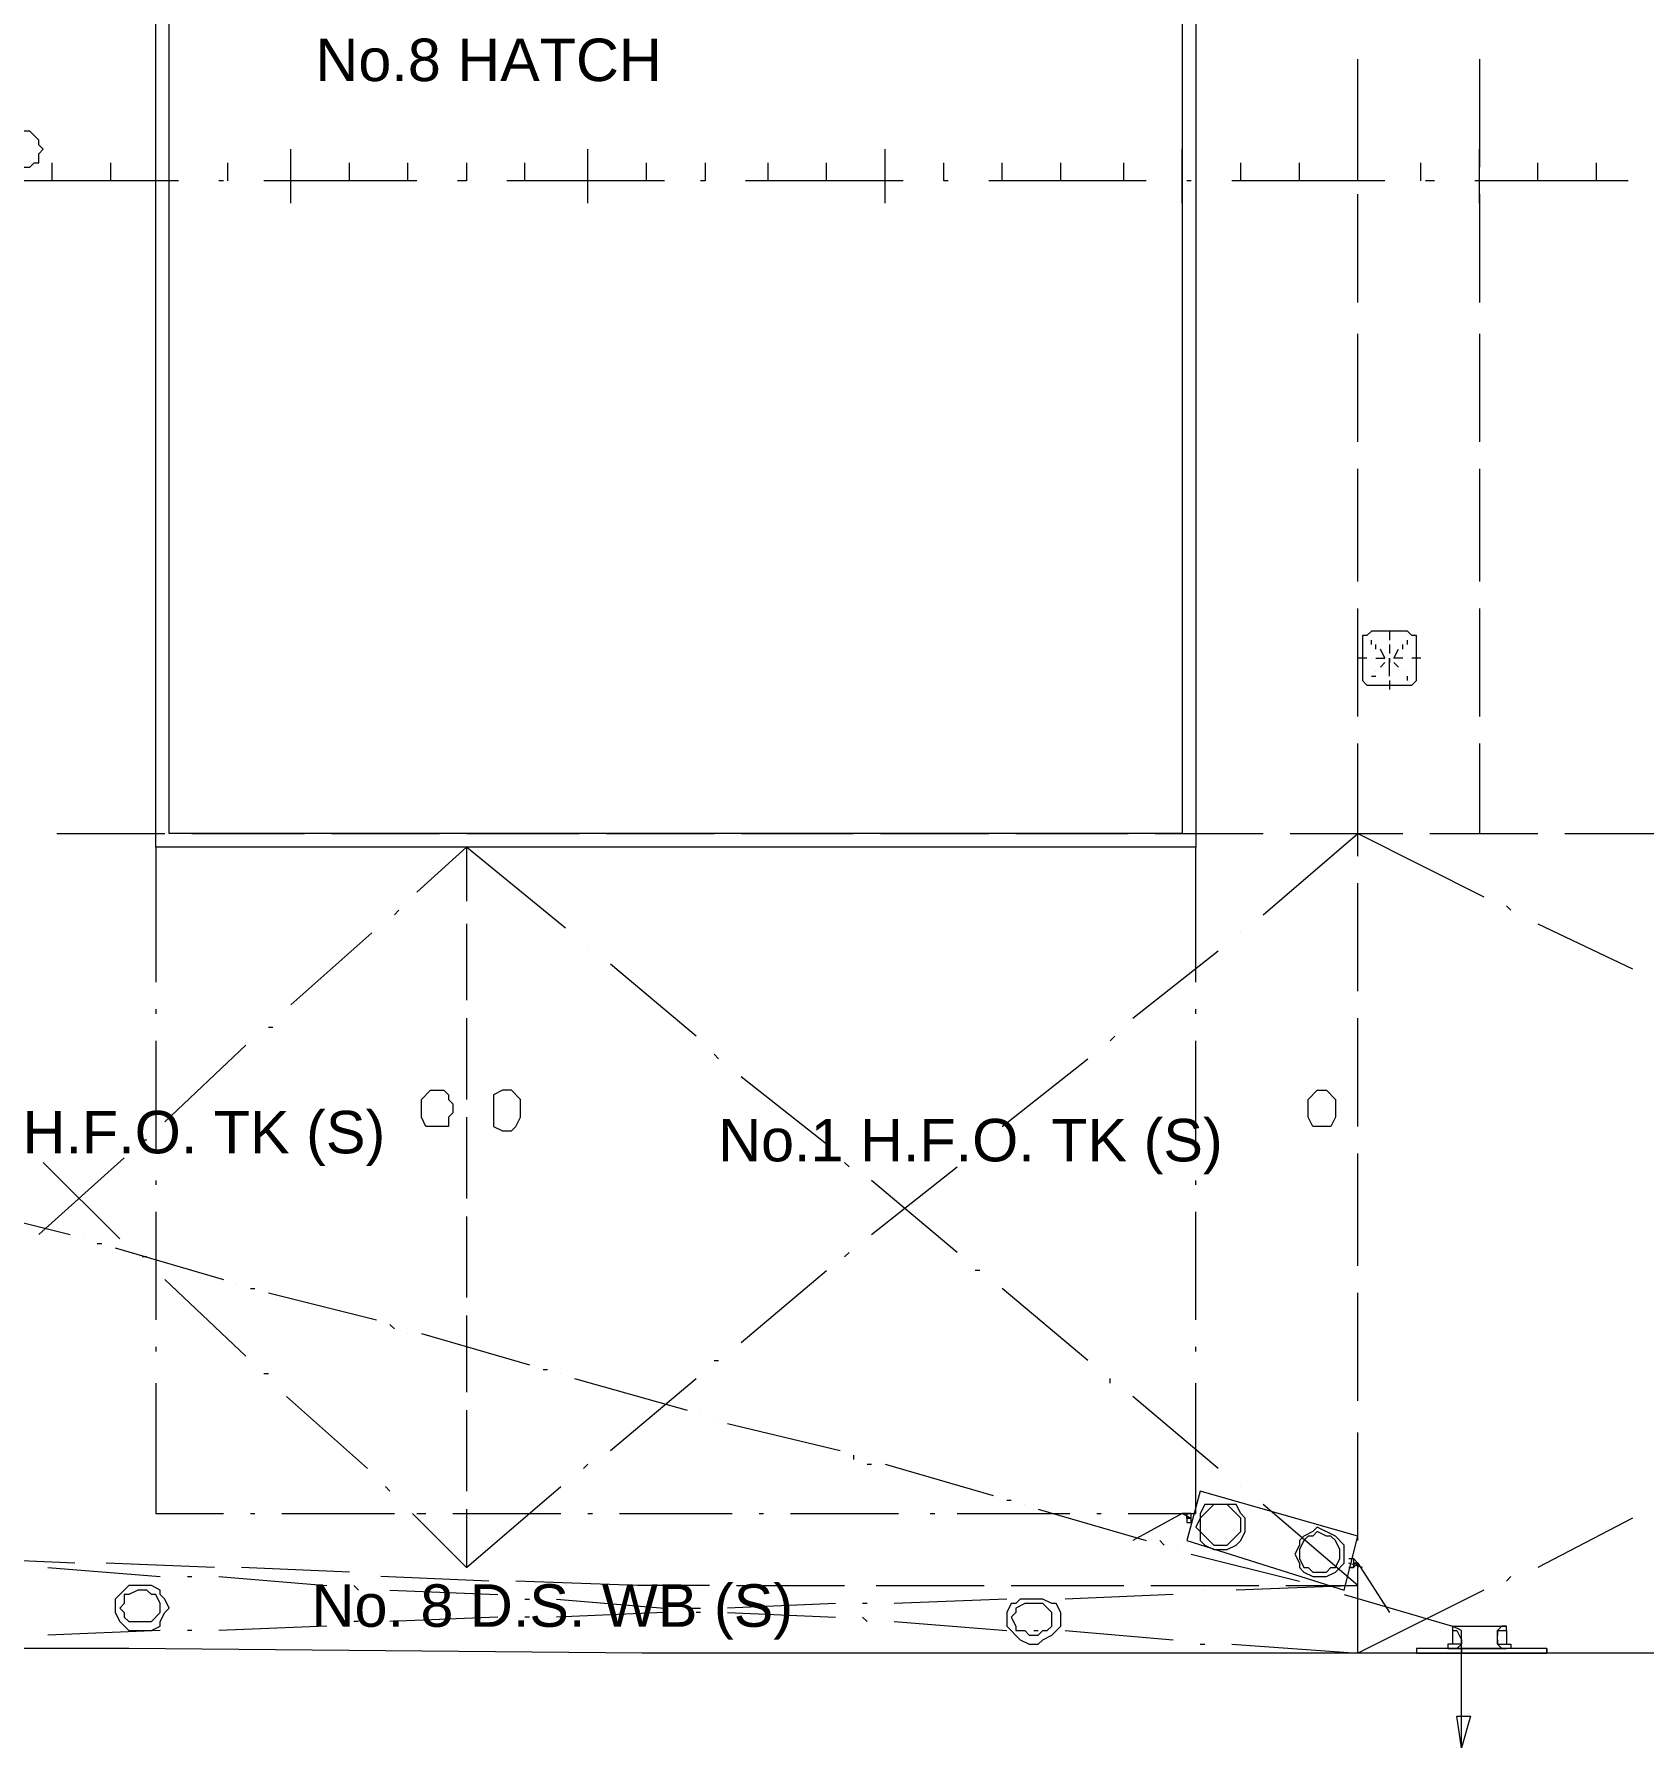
# Model space of a CAD drawing. Header units: millimetres. Extents: x -1005 to 294628, y -1154 to 182592.
# Drawn here: x 73725 to 98348, y 131211 to 157421 of the extents above; entities that cross this region are included whole.
import ezdxf

# ---------------------------------------------------------------- set-up
doc = ezdxf.new("R2010")
doc.units = ezdxf.units.MM
doc.layers.add('PDF_Geomertry', color=7, linetype='Continuous')
doc.styles.get("Standard").update_dxf_attribs({"font": 'arial.ttf'})

msp = doc.modelspace()

# ---------------------------------------------------------------- linework, layer by layer
at = {"layer": 'PDF_Geomertry', "lineweight": 5}
for points in [[(91495, 165373), (91495, 144986), (75584, 144986), (75584, 165373)], [(91288, 165167), (91288, 145193), (75791, 145193), (75791, 165167)], [(73518, 155386), (73656, 155386), (73725, 155455), (73794, 155455), (73794, 155593), (73863, 155662), (73794, 155731), (73794, 155800), (73656, 155937), (73449, 155937), (73312, 155869), (73312, 155800), (73243, 155731), (73243, 155593), (73312, 155455), (73449, 155386), (73518, 155386)], [(94732, 148292), (94181, 148292), (94112, 148223), (94043, 148223), (94043, 148155), (94043, 147604), (94043, 147535), (94112, 147466), (94181, 147466), (94732, 147466), (94801, 147466), (94869, 147535), (94869, 147604), (94869, 148155), (94869, 148223), (94801, 148223)], [(94456, 147879), (94456, 147810)], [(80130, 140923), (80061, 140854), (80061, 140716), (79717, 140716), (79648, 140854), (79648, 140923), (79648, 141060), (79648, 141129), (79786, 141267), (79992, 141267), (80061, 141198), (80061, 141129), (80130, 141060)], [(81163, 140923), (81163, 141129), (81026, 141267), (80888, 141267), (80750, 141198), (80750, 140716), (80888, 140647), (81026, 140647), (81094, 140716), (81163, 140854), (81163, 140923)], [(93630, 140923), (93630, 140854), (93561, 140716), (93285, 140716), (93216, 140854), (93216, 140923), (93216, 141060), (93216, 141129), (93354, 141267), (93492, 141267), (93630, 141129), (93630, 141060)], [(91563, 135137), (91357, 134380), (93767, 133622), (93974, 134448), (91563, 135137)], [(91426, 134793), (91357, 134793), (91357, 134724), (91426, 134724), (91426, 134793)], [(92252, 134586), (92252, 134724), (92183, 134793), (92114, 134931), (91632, 134931), (91563, 134793), (91563, 134724), (91495, 134586), (91563, 134517), (91563, 134380), (91632, 134311), (91770, 134242), (91977, 134242), (92114, 134311), (92183, 134380), (92252, 134517), (92252, 134586)], [(92183, 134586), (92183, 134724), (91977, 134931), (91770, 134931), (91563, 134724), (91563, 134517), (91770, 134311), (91977, 134311), (92183, 134517), (92183, 134586)], [(93767, 134173), (93767, 134311), (93630, 134448), (93354, 134586), (93285, 134517), (93148, 134448), (93079, 134380), (93079, 134311), (93010, 134173), (93079, 134035), (93079, 133966), (93148, 133897), (93285, 133829), (93492, 133829), (93630, 133897), (93767, 134035), (93767, 134173)], [(93699, 134173), (93699, 134242), (93630, 134380), (93561, 134448), (93492, 134448), (93354, 134517), (93285, 134448), (93216, 134448), (93148, 134380), (93079, 134242), (93079, 134104), (93148, 133966), (93216, 133966), (93285, 133897), (93492, 133897), (93561, 133966), (93630, 133966), (93699, 134104), (93699, 134173)], [(93974, 134035), (93905, 134035)], [(93974, 134035), (93974, 133966)], [(75447, 133691), (75309, 133691), (75171, 133691), (74965, 133484), (74965, 133278), (75033, 133140), (75171, 133002), (75309, 133002), (75447, 133002), (75516, 133002), (75653, 133071), (75653, 133140), (75722, 133278), (75791, 133346), (75722, 133484), (75653, 133553), (75653, 133622), (75516, 133691)], [(75447, 133140), (75516, 133140), (75653, 133278), (75653, 133415), (75584, 133553), (75516, 133553), (75447, 133622), (75309, 133622), (75171, 133553), (75102, 133553), (75102, 133415), (75033, 133346), (75102, 133278), (75102, 133209), (75171, 133140), (75309, 133140)], [(89084, 133484), (88946, 133484), (88808, 133484), (88740, 133415), (88671, 133415), (88602, 133278), (88602, 133071), (88808, 132864), (88946, 132795), (89084, 132795), (89153, 132864), (89291, 132933), (89428, 133071), (89428, 133278), (89359, 133415), (89291, 133415), (89153, 133484)], [(89084, 132933), (89153, 133002), (89222, 133002), (89291, 133071), (89291, 133278), (89153, 133415), (89084, 133415), (88946, 133415), (88877, 133415), (88740, 133346), (88740, 133278), (88671, 133209), (88740, 133071), (88740, 133002), (88877, 133002), (88946, 132933)], [(94869, 132658), (96867, 132658), (96867, 132727), (94869, 132727)], [(95696, 131693), (95558, 131211), (95489, 131693), (95696, 131693)], [(95696, 131693), (95558, 131211), (95489, 131693), (95696, 131693)]]:
    msp.add_lwpolyline(points, close=True, dxfattribs=at)
for points in [[(93974, 155386), (93974, 157039)], [(95834, 157039), (95834, 155386)], [(74000, 155180), (74000, 155455)], [(74896, 155180), (74896, 155455)], [(75791, 155180), (75791, 155455)], [(76686, 155180), (76686, 155455)], [(77651, 154835), (77651, 155662)], [(78546, 155180), (78546, 155455)], [(79441, 155180), (79441, 155455)], [(80337, 155455), (80337, 155180), (80199, 155180)], [(81232, 155180), (81232, 155455)], [(82196, 154835), (82196, 155662)], [(83092, 155180), (83092, 155455)], [(83987, 155455), (83987, 155180), (83918, 155180)], [(84951, 155180), (84951, 155455)], [(85847, 155180), (85847, 155455)], [(86742, 154835), (86742, 155662)], [(87706, 155180), (87638, 155180), (87638, 155455)], [(88533, 155180), (88533, 155455)], [(89428, 155180), (89428, 155455)], [(90393, 155180), (90393, 155455)], [(91288, 154835), (91288, 155662)], [(92183, 155180), (92183, 155455)], [(93079, 155180), (93079, 155455)], [(93974, 155180), (93974, 155455)], [(94938, 155180), (94938, 155455)], [(95834, 154835), (95834, 155662)], [(96729, 155180), (96729, 155455)], [(97625, 155180), (97625, 155455)], [(75929, 155180), (73518, 155180)], [(76618, 155180), (76549, 155180)], [(79579, 155180), (77237, 155180)], [(83367, 155180), (80957, 155180)], [(87018, 155180), (84607, 155180)], [(90737, 155180), (88326, 155180)], [(91426, 155180), (91357, 155180)], [(94387, 155180), (92046, 155180)], [(95145, 155180), (95007, 155180)], [(98107, 155180), (95765, 155180)], [(93974, 153320), (93974, 154973)], [(95834, 154973), (95834, 153320)], [(93974, 151185), (93974, 152838)], [(95834, 152838), (95834, 151185)], [(93974, 149050), (93974, 150772)], [(95834, 150772), (95834, 149050)], [(93974, 146984), (93974, 148637)], [(95834, 148637), (95834, 146984)], [(94181, 148086), (94181, 148155)], [(94250, 148017), (94250, 148086)], [(94456, 148292), (94456, 148155), (94456, 148155)], [(94456, 148086), (94456, 147948)], [(94663, 148017), (94663, 148086)], [(94732, 148086), (94732, 148155)], [(94112, 147879), (93974, 147879)], [(94181, 147879), (94181, 147879)], [(94250, 147879), (94387, 147879), (94319, 148017)], [(94456, 147604), (94456, 147604), (94456, 147810), (94456, 147879), (94456, 147879)], [(94663, 147879), (94525, 147879), (94594, 148017)], [(94732, 147879), (94732, 147879)], [(94938, 147879), (94801, 147879)], [(94181, 147604), (94250, 147604)], [(94250, 147672), (94250, 147672)], [(94319, 147741), (94387, 147810)], [(94594, 147741), (94525, 147810)], [(94663, 147672), (94663, 147672)], [(94732, 147535), (94732, 147604)], [(94456, 147535), (94456, 147397)], [(93974, 144849), (93974, 146570)], [(95834, 146570), (95834, 145193)], [(74069, 145193), (75722, 145193)], [(75584, 144986), (75584, 142920)], [(76135, 145193), (77857, 145193)], [(78271, 145193), (79924, 145193)], [(81852, 143747), (80337, 144986), (79579, 144298)], [(80337, 145193), (82059, 145193)], [(80337, 144986), (80337, 144160)], [(82472, 145193), (84125, 145193)], [(84538, 145193), (86260, 145193)], [(86673, 145193), (88326, 145193)], [(88740, 145193), (90461, 145193)], [(90875, 145193), (92528, 145193)], [(91495, 142920), (91495, 144986)], [(92528, 143953), (93974, 145193), (95903, 144229)], [(92941, 145193), (94663, 145193)], [(95076, 145193), (96729, 145193)], [(97142, 145193), (98864, 145193)], [(93974, 142782), (93974, 144435)], [(79235, 143953), (79304, 144022)], [(96247, 144091), (96316, 144022)], [(77651, 142576), (78890, 143678)], [(80337, 143815), (80337, 142645)], [(92183, 143678), (92183, 143678)], [(96729, 143815), (98175, 143127)], [(82196, 143471), (82196, 143471)], [(90530, 142369), (91839, 143402)], [(83849, 142094), (82541, 143196)], [(75584, 142507), (75584, 142438)], [(80337, 142369), (80337, 141129)], [(91495, 142438), (91495, 142507)], [(93974, 140716), (93974, 142369)], [(77306, 142231), (77375, 142231)], [(90186, 142025), (90255, 142094)], [(75584, 142025), (75584, 140303)], [(75722, 140785), (76962, 141956)], [(84194, 141749), (84125, 141818)], [(91495, 140303), (91495, 142025)], [(88533, 140716), (89842, 141749)], [(85847, 140441), (84538, 141474)], [(80337, 140854), (80337, 139614)], [(75378, 140509), (75447, 140509)], [(73794, 139063), (75102, 140234)], [(88189, 140372), (88189, 140441)], [(93974, 138581), (93974, 140303)], [(75033, 138994), (73863, 140165)], [(86191, 140096), (86122, 140165)], [(86536, 139063), (87844, 140096)], [(75584, 139890), (75584, 139821)], [(87844, 138788), (86536, 139890)], [(91495, 139821), (91495, 139890)], [(72623, 139476), (74276, 139063)], [(75584, 139407), (75584, 137754)], [(80337, 139339), (80337, 138099)], [(91495, 137754), (91495, 139407)], [(74482, 138994), (74482, 138994)], [(74689, 138925), (74758, 138925)], [(74965, 138856), (76618, 138374)], [(75447, 138719), (75378, 138719)], [(86122, 138719), (86191, 138788)], [(84538, 137410), (85847, 138512)], [(88189, 138512), (88120, 138512)], [(76962, 137203), (75722, 138374)], [(76824, 138305), (76824, 138305)], [(77031, 138237), (77100, 138237)], [(77306, 138168), (78959, 137754)], [(89842, 137135), (88533, 138237)], [(93974, 136515), (93974, 138168)], [(79166, 137686), (79235, 137617)], [(80337, 137823), (80337, 136652)], [(75584, 137341), (75584, 137272)], [(79441, 137548), (79441, 137548)], [(79648, 137548), (81301, 137066)], [(91495, 137272), (91495, 137341)], [(84125, 137135), (84194, 137135)], [(77306, 136928), (77237, 136928)], [(81508, 136997), (81577, 136997)], [(81783, 136928), (81783, 136928)], [(81990, 136859), (83712, 136377)], [(82541, 135757), (83849, 136859)], [(90186, 136790), (90186, 136859)], [(75584, 136790), (75584, 134793), (76618, 134793)], [(78822, 135482), (77582, 136584)], [(90461, 134793), (91495, 134793), (91495, 136790)], [(91839, 135482), (90530, 136584)], [(80337, 136377), (80337, 135137)], [(83918, 136308), (83918, 136308)], [(84125, 136239), (84125, 136239)], [(84332, 136170), (86053, 135757)], [(93974, 134380), (93974, 136033)], [(82128, 135482), (82196, 135550)], [(86260, 135688), (86260, 135619)], [(86467, 135550), (86536, 135550)], [(86742, 135550), (88395, 135068)], [(79166, 135137), (79097, 135206)], [(79510, 134793), (80337, 133966), (81783, 135206)], [(88602, 134999), (88671, 134999)], [(92183, 135206), (92183, 135206)], [(77031, 134793), (77100, 134793)], [(77513, 134793), (79235, 134793)], [(79579, 134793), (79717, 134793)], [(80130, 134793), (81783, 134793)], [(80337, 134862), (80337, 133966)], [(82196, 134793), (82265, 134793)], [(82679, 134793), (84400, 134793)], [(84814, 134793), (84883, 134793)], [(85296, 134793), (86949, 134793)], [(87431, 134793), (87500, 134793)], [(87844, 134793), (89566, 134793)], [(88877, 134931), (88877, 134931)], [(89084, 134862), (90737, 134380)], [(89979, 134793), (90048, 134793)], [(91288, 134793), (90530, 134380)], [(91288, 134793), (91288, 134793), (91426, 134724)], [(91357, 134793), (91288, 134793), (91357, 134793), (91357, 134724), (91426, 134724), (91426, 134793), (91357, 134793), (91357, 134724)], [(91426, 134655), (91426, 134724), (91357, 134724), (91357, 134793), (91426, 134793), (91426, 134793)], [(91426, 134793), (91426, 134793), (91357, 134793), (91357, 134655), (91426, 134655), (91426, 134655)], [(92872, 133691), (93974, 133691), (92528, 134931)], [(98175, 134724), (96729, 133966)], [(90944, 134380), (91012, 134311)], [(91219, 134242), (91219, 134242)], [(74345, 134035), (72692, 134104)], [(73931, 133966), (75653, 133829)], [(76480, 133966), (74827, 134035)], [(78546, 133897), (76893, 133966)], [(91426, 134173), (93079, 133760)], [(93836, 134104), (93905, 134104), (93905, 133966), (93836, 133966), (93905, 133966), (93974, 134035), (93905, 134104)], [(94043, 133966), (93836, 134035)], [(95903, 133622), (93974, 132658), (93974, 133966), (93974, 134035), (93974, 134035)], [(93974, 134035), (94456, 133278)], [(76067, 133829), (76135, 133829)], [(76549, 133829), (78202, 133691)], [(78615, 133691), (78684, 133622)], [(80681, 133760), (79028, 133829)], [(84056, 133691), (82954, 133691), (81094, 133760)], [(84469, 133691), (86122, 133691)], [(86604, 133691), (88257, 133691)], [(88671, 133691), (90393, 133691)], [(90806, 133691), (92459, 133691)], [(93974, 133691), (92114, 133622)], [(93285, 133691), (93354, 133691)], [(96316, 133829), (96247, 133760)], [(79166, 133622), (80819, 133553)], [(81232, 133484), (81301, 133484)], [(81714, 133484), (83367, 133346)], [(85985, 133415), (84332, 133346)], [(86467, 133415), (86398, 133415)], [(88602, 133484), (86880, 133415)], [(89084, 133484), (89015, 133484)], [(91150, 133553), (89497, 133484)], [(91632, 133622), (91632, 133622)], [(93561, 133622), (93561, 133622)], [(93767, 133553), (95420, 133071), (95420, 133002), (95489, 133002), (95558, 132864), (95558, 132795), (95420, 132795), (95352, 132795), (95352, 132727), (95420, 132727), (95489, 132727), (95558, 132795), (95558, 132864)], [(80819, 133209), (79166, 133140)], [(81301, 133209), (81232, 133209)], [(83367, 133278), (81714, 133209)], [(83781, 133346), (83918, 133346)], [(83918, 133278), (83849, 133278)], [(84332, 133278), (85985, 133209)], [(86398, 133209), (86467, 133140)], [(144666, 132658), (90599, 132658), (83023, 132658), (75171, 132727), (68146, 132727), (65115, 132795), (61190, 132795), (59054, 132864), (54233, 133002), (50721, 133140)], [(75653, 133002), (73931, 132933)], [(76135, 133002), (76067, 133002)], [(78202, 133071), (76549, 133002)], [(78684, 133140), (78615, 133140)], [(86880, 133140), (88602, 133002)], [(89015, 133002), (89084, 133002)], [(89497, 133002), (91150, 132864)], [(95558, 131211), (95558, 132933), (95558, 133002), (95420, 133071), (96247, 133071)], [(95420, 133002), (95420, 132795)], [(96247, 133002), (96247, 133071), (96178, 133071), (96109, 133002), (96109, 132933)], [(96109, 132864), (96109, 133002), (96247, 133002), (96247, 132795), (96316, 132795), (96316, 132727), (96178, 132727), (96109, 132795), (96109, 132864), (96109, 132795), (96178, 132795), (96247, 132795)], [(91563, 132795), (91632, 132795)], [(92046, 132795), (93974, 132658)], [(94869, 132727), (94869, 132658)], [(95420, 132727), (96247, 132727)], [(95558, 132727), (95558, 132658)], [(96867, 132727), (96867, 132658)]]:
    msp.add_lwpolyline(points, dxfattribs=at)

# ---------------------------------------------------------------- texts
for s, p in [('No.8 HATCH', (78027, 156704)), ('No.2 H.F.O. TK (S) ', (71376, 140303)), ('No.1 H.F.O. TK (S)', (84188, 140180)), ('No. 8 D.S. WB (S) ', (77968, 133061))]:
    msp.add_text(s, height=650).set_placement(p)

doc.saveas('drawing.dxf')
